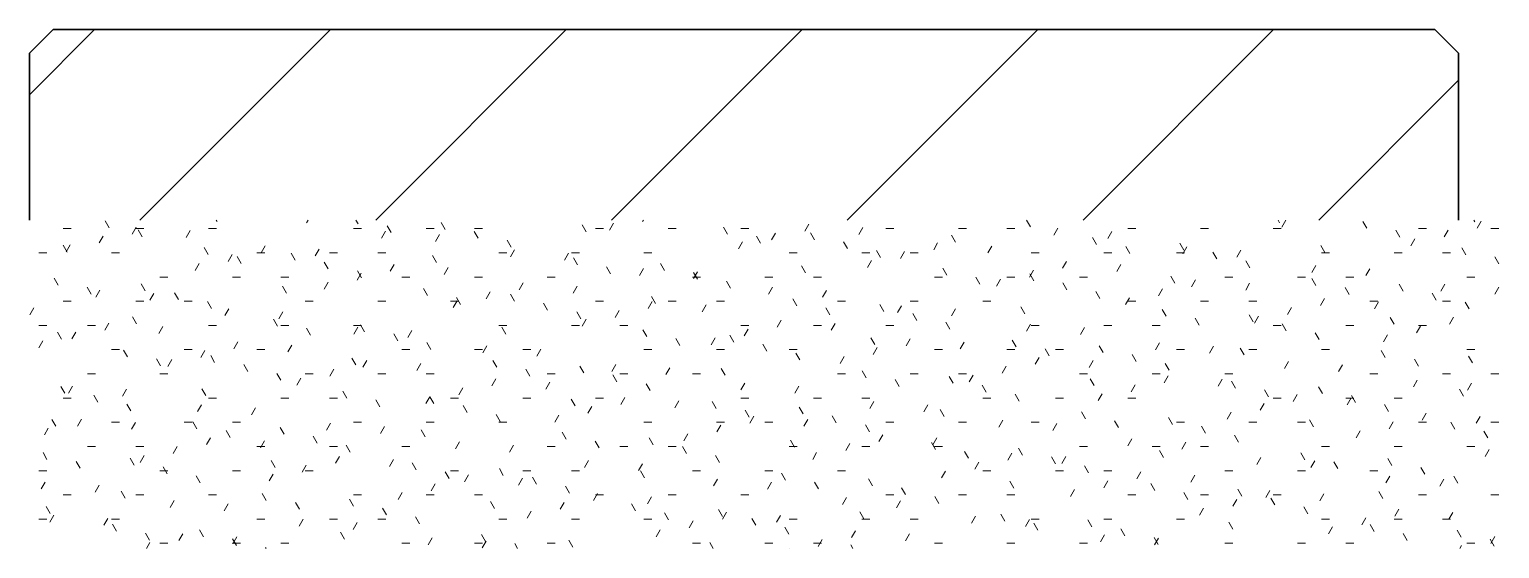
# Model space of a CAD drawing. Header units: metres. Extents: x 0 to 309, y -109 to 0.
import ezdxf

# ---------------------------------------------------------------- set-up
doc = ezdxf.new("R2010")
doc.units = ezdxf.units.M
doc.layers.add('A-DETL-GENF', color=92, linetype='Continuous', lineweight=18)

# ---------------------------------------------------------------- blocks, each defined once
blk = doc.blocks.new('90 bestrating - betontegel 300x300x40-5045331-00_0 Basismaterialen')
at = {"layer": 'A-DETL-GENF', "lineweight": 13}
h = blk.add_hatch(dxfattribs=at)
h.set_pattern_fill('FP_38', color=256, style=0, pattern_type=2)
h.set_pattern_definition([(45, (13956.753, 3697.076), (-24.74874, 24.74874), [])])
h.paths.add_polyline_path([(0, -40), (300, -40), (300, -5), (295, 0), (5, 0), (0, -5)])
h = blk.add_hatch(dxfattribs=at)
h.set_pattern_fill('FP_39', color=256, style=0, pattern_type=2)
h.set_pattern_definition([(0, (13956.753, 3697.076), (20.32, 5.08), [1.676, -13.564, 1.676, -13.564, -81.28]), (0, (13956.753, 3697.076), (20.32, 5.08), [-30.48, 1.676, -28.804, 1.676, -13.564, -35.56]), (0, (13956.753, 3697.076), (20.32, 5.08), [-76.2, 1.676, -8.484, 1.676, -23.724]), (120, (13964.373, 3699.616), (-14.559409, 15.0576362), [1.676, -13.564, 1.676, -13.564, -81.28]), (120, (13964.373, 3699.616), (-14.559409, 15.0576362), [-30.48, 1.676, -28.804, 1.676, -13.564, -35.56]), (120, (13964.373, 3699.616), (-14.559409, 15.0576362), [-76.2, 1.676, -8.484, 1.676, -23.724]), (240, (13966.913, 3709.776), (-5.760591, -20.1376362), [1.676, -13.564, 1.676, -13.564, -81.28]), (240, (13966.913, 3709.776), (-5.760591, -20.1376362), [-30.48, 1.676, -28.804, 1.676, -13.564, -35.56]), (240, (13966.913, 3709.776), (-5.760591, -20.1376362), [-76.2, 1.676, -8.484, 1.676, -23.724])])
h.paths.add_polyline_path([(308.61, -108.93), (308.61, -40), (0, -40), (0, -108.93)])
at = {"layer": 'A-DETL-GENF', "lineweight": 35}
for p, q in [((295, 0), (5, 0)), ((300, -5), (295, 0)), ((5, 0), (0, -5)), ((0, -5), (0, -40)), ((300, -40), (300, -5))]:
    blk.add_line(p, q, dxfattribs=at)

msp = doc.modelspace()

# ---------------------------------------------------------------- block references
msp.add_blockref('90 bestrating - betontegel 300x300x40-5045331-00_0 Basismaterialen', (0, 0))

doc.saveas('drawing.dxf')
